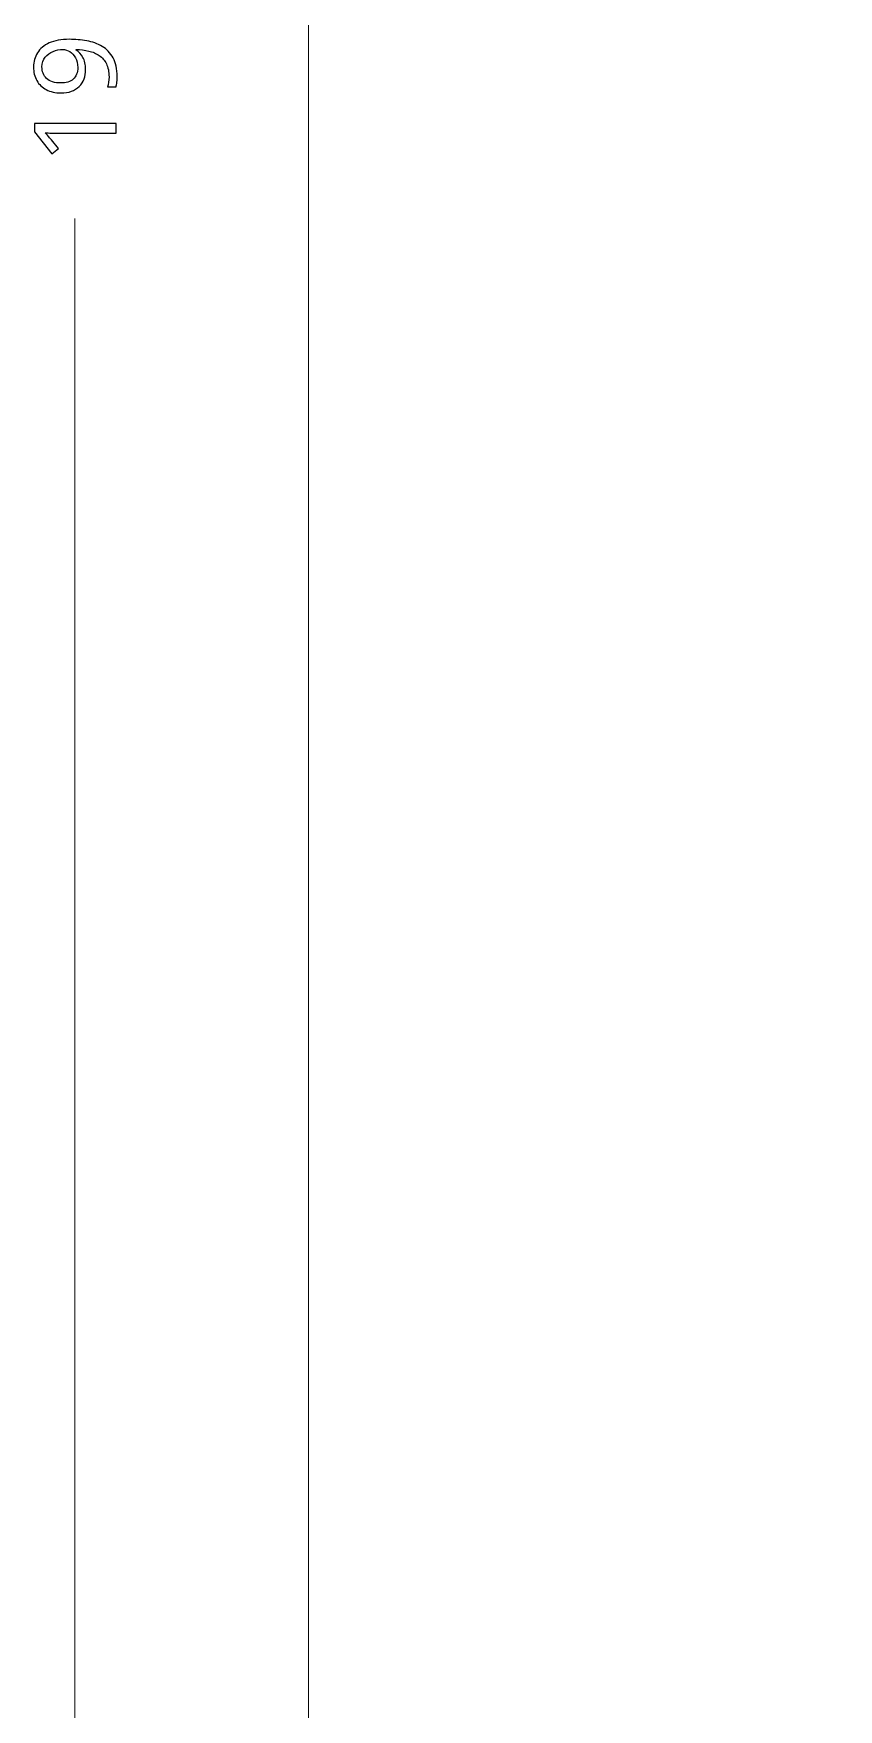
# Model space of a CAD drawing. Header units: inches. Extents: x -6.7 to 20.3, y -5.6 to 12.6.
# Drawn here: x -6.649 to -5.472, y 0.244 to 2.692 of the extents above; entities that cross this region are included whole.
import ezdxf
from ezdxf.lldxf.tags import DXFTag

# ---------------------------------------------------------------- set-up
doc = ezdxf.new("R2010")
doc.units = ezdxf.units.IN
doc.header["$MEASUREMENT"] = 0
doc.layers.add('Layer 1', color=7, linetype='Continuous')
tags = doc.linetypes.add('New Line1', pattern=[1.5, 1, -0.5]).pattern_tags.tags
tags[6:7] = [DXFTag(74, 4), DXFTag(75, 0), DXFTag(340, '0'), DXFTag(46, 1.0), DXFTag(50, 0.0), DXFTag(44, 0.0), DXFTag(45, 0.0)]
tags[4:5] = [DXFTag(74, 4), DXFTag(75, 0), DXFTag(340, '0'), DXFTag(46, 1.0), DXFTag(50, 0.0), DXFTag(44, 0.0), DXFTag(45, 0.0)]

msp = doc.modelspace()

# ---------------------------------------------------------------- linework, layer by layer
at = {"layer": 'Layer 1', "color": 250, "linetype": 'New Line1', "lineweight": 18}
msp.add_lwpolyline([(-6.247, -1.0532), (6.3515, -1.0532), (6.3515, 12.5881), (-6.247, 12.5881), (-6.247, -1.0532)], close=True, dxfattribs=at)
at = {"layer": 'Layer 1', "color": 144}
for points, knots in [([(-6.5965, 2.6834), (-6.5879, 2.6834), (-6.5795, 2.6827), (-6.5712, 2.6812), (-6.5629, 2.6797), (-6.5554, 2.677), (-6.5487, 2.673), (-6.542, 2.6691), (-6.5366, 2.6635), (-6.5326, 2.6564), (-6.5286, 2.6492), (-6.5266, 2.64), (-6.5266, 2.6288), (-6.5266, 2.6266), (-6.5268, 2.624), (-6.5271, 2.621), (-6.5273, 2.6181), (-6.5278, 2.6157), (-6.5283, 2.6138), (-6.5283, 2.6138), (-6.5408, 2.6138), (-6.5408, 2.6138), (-6.5394, 2.6181), (-6.5386, 2.623), (-6.5386, 2.6284), (-6.5386, 2.6362), (-6.5399, 2.6426), (-6.5425, 2.6477), (-6.545, 2.6528), (-6.5485, 2.6568), (-6.5529, 2.6598), (-6.5573, 2.6628), (-6.5624, 2.6649), (-6.5682, 2.6663), (-6.5741, 2.6676), (-6.5802, 2.6684), (-6.5866, 2.6686), (-6.5866, 2.6686), (-6.5866, 2.6676), (-6.5866, 2.6676), (-6.5829, 2.6652), (-6.5796, 2.6616), (-6.5769, 2.657), (-6.5742, 2.6524), (-6.5728, 2.6465), (-6.5728, 2.6393), (-6.5728, 2.6291), (-6.5759, 2.6208), (-6.5822, 2.6145), (-6.5885, 2.6083), (-6.5974, 2.6051), (-6.6088, 2.6051), (-6.6171, 2.6051), (-6.6243, 2.6067), (-6.6303, 2.6099), (-6.6363, 2.613), (-6.6409, 2.6174), (-6.6441, 2.6231), (-6.6474, 2.6288), (-6.649, 2.6354), (-6.649, 2.6431), (-6.649, 2.6507), (-6.6471, 2.6575), (-6.6432, 2.6636), (-6.6394, 2.6697), (-6.6336, 2.6746), (-6.6259, 2.6781), (-6.6182, 2.6817), (-6.6084, 2.6834), (-6.5965, 2.6834)], [0, 0, 0, 0, 0.043478, 0.043478, 0.043478, 0.086957, 0.086957, 0.086957, 0.130435, 0.130435, 0.130435, 0.173913, 0.173913, 0.173913, 0.217391, 0.217391, 0.217391, 0.26087, 0.26087, 0.26087, 0.304348, 0.304348, 0.304348, 0.347826, 0.347826, 0.347826, 0.391304, 0.391304, 0.391304, 0.434783, 0.434783, 0.434783, 0.478261, 0.478261, 0.478261, 0.521739, 0.521739, 0.521739, 0.565217, 0.565217, 0.565217, 0.608696, 0.608696, 0.608696, 0.652174, 0.652174, 0.652174, 0.695652, 0.695652, 0.695652, 0.73913, 0.73913, 0.73913, 0.782609, 0.782609, 0.782609, 0.826087, 0.826087, 0.826087, 0.869565, 0.869565, 0.869565, 0.913043, 0.913043, 0.913043, 0.956522, 0.956522, 0.956522, 1, 1, 1, 1]), ([(-6.6366, 2.6431), (-6.6366, 2.6362), (-6.6344, 2.6306), (-6.6298, 2.6262), (-6.6253, 2.6218), (-6.6183, 2.6196), (-6.609, 2.6196), (-6.6013, 2.6196), (-6.5953, 2.6215), (-6.5909, 2.6252), (-6.5865, 2.6289), (-6.5843, 2.6347), (-6.5843, 2.6424), (-6.5843, 2.6478), (-6.5854, 2.6524), (-6.5876, 2.6563), (-6.5897, 2.6602), (-6.5925, 2.6632), (-6.5958, 2.6654), (-6.5991, 2.6675), (-6.6026, 2.6686), (-6.6061, 2.6686), (-6.6109, 2.6686), (-6.6156, 2.6677), (-6.6203, 2.6658), (-6.625, 2.6639), (-6.6289, 2.6611), (-6.632, 2.6573), (-6.6351, 2.6535), (-6.6366, 2.6488), (-6.6366, 2.6431)], [0, 0, 0, 0, 0.1, 0.1, 0.1, 0.2, 0.2, 0.2, 0.3, 0.3, 0.3, 0.4, 0.4, 0.4, 0.5, 0.5, 0.5, 0.6, 0.6, 0.6, 0.7, 0.7, 0.7, 0.8, 0.8, 0.8, 0.9, 0.9, 0.9, 1, 1, 1, 1]), ([(-6.5283, 2.5606), (-6.5283, 2.5606), (-6.5283, 2.5463), (-6.5283, 2.5463), (-6.5283, 2.5463), (-6.6115, 2.5463), (-6.6115, 2.5463), (-6.6163, 2.5463), (-6.6201, 2.5463), (-6.623, 2.5464), (-6.6259, 2.5466), (-6.6289, 2.5467), (-6.632, 2.5469), (-6.6302, 2.5452), (-6.6287, 2.5436), (-6.6275, 2.5421), (-6.6263, 2.5407), (-6.6247, 2.5388), (-6.6228, 2.5366), (-6.6228, 2.5366), (-6.6125, 2.5239), (-6.6125, 2.5239), (-6.6125, 2.5239), (-6.6223, 2.5163), (-6.6223, 2.5163), (-6.6223, 2.5163), (-6.6473, 2.5484), (-6.6473, 2.5484), (-6.6473, 2.5484), (-6.6473, 2.5606), (-6.6473, 2.5606), (-6.6473, 2.5606), (-6.5283, 2.5606), (-6.5283, 2.5606)], [0, 0, 0, 0, 0.090909, 0.090909, 0.090909, 0.181818, 0.181818, 0.181818, 0.272727, 0.272727, 0.272727, 0.363636, 0.363636, 0.363636, 0.454545, 0.454545, 0.454545, 0.545455, 0.545455, 0.545455, 0.636364, 0.636364, 0.636364, 0.727273, 0.727273, 0.727273, 0.818182, 0.818182, 0.818182, 0.909091, 0.909091, 0.909091, 1, 1, 1, 1])]:
    msp.add_open_spline(points, degree=3, knots=knots, dxfattribs=at)
at = {"layer": 'Layer 1', "color": 144, "lineweight": 9}
msp.add_open_spline([(-6.5887, 2.4215), (-6.5887, 2.4215), (-6.5887, -0.8147), (-6.5887, -0.8147)], degree=3, dxfattribs=at)

doc.saveas('drawing.dxf')
